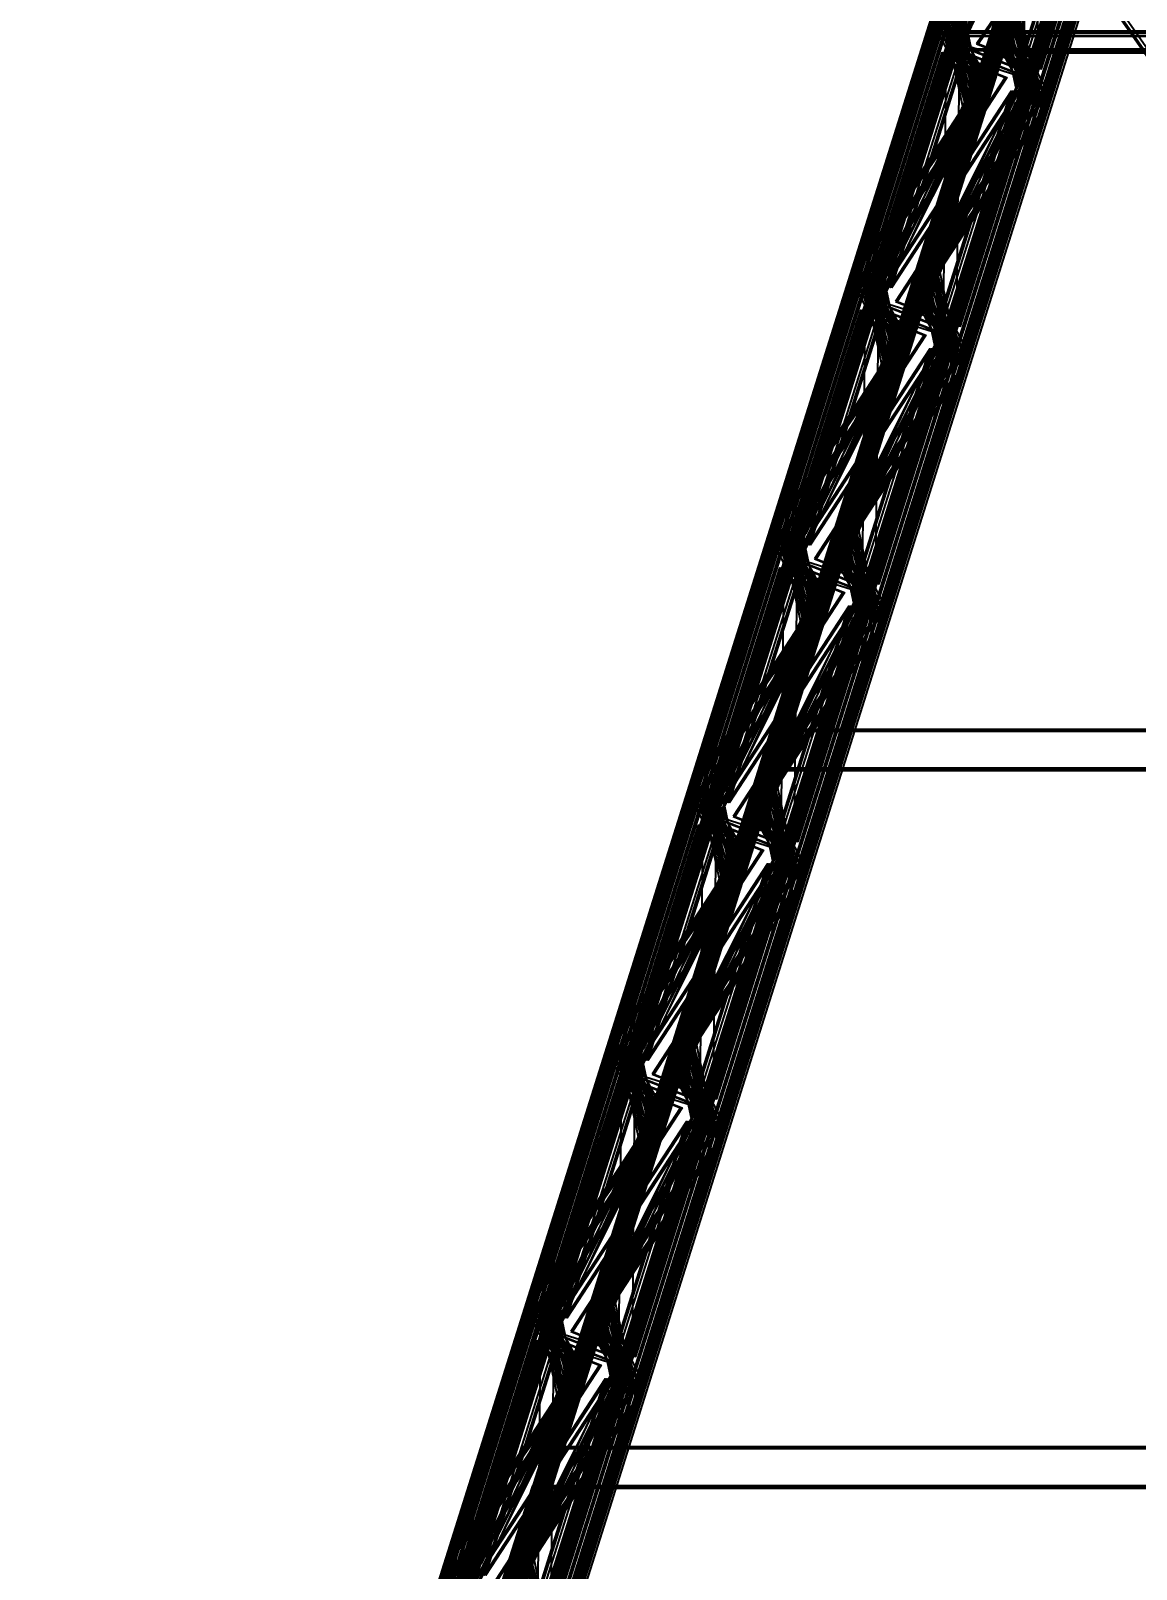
# Model space of a CAD drawing. Header units: millimetres. Extents: x -84906 to 117550, y -3000 to 338000.
# Drawn here: x -26688 to -22036, y 45572 to 52042 of the extents above; entities that cross this region are included whole.
import ezdxf

# ---------------------------------------------------------------- set-up
doc = ezdxf.new("R2010")
doc.units = ezdxf.units.MM
doc.layers.add('D-STR-DIM', color=7, linetype='Continuous', lineweight=13)
doc.layers.add('D-STR-STRC', color=7, linetype='Continuous', lineweight=25)
doc.styles.add('OpenSansCondensed-Light', font='OpenSansCondensed-Light.ttf')
doc.styles.add('TOWER_UNICODE', font='Arial Unicode.ttf')
doc.dimstyles.new('EZDXF', dxfattribs={"dimtxt": 0.25, "dimasz": 0.175, "dimexe": 0.375, "dimexo": 0.125, "dimgap": 0.1, "dimtad": 1, "dimlfac": 100, "dimzin": 12, "dimdsep": 46, "dimtxsty": 'OpenSansCondensed-Light', "dimblk": 'ARCHTICK', "dimcen": 2.5, "dimazin": 3, "dimtfac": 0.5, "dimtmove": 2, "dimatfit": 3})

# ---------------------------------------------------------------- blocks, each defined once
blk = doc.blocks.new('_ARCHTICK')
at = {"color": 0, "linetype": 'BYBLOCK', "const_width": 0.15}
blk.add_lwpolyline([(-0.5, -0.5), (0.5, 0.5)], dxfattribs=at)

msp = doc.modelspace()

# ---------------------------------------------------------------- linework, layer by layer
at = {"layer": 'D-STR-STRC'}
for points in [[(-22809, 51965.6), (-19745.7, 51965.6), (-16792.8, 65041.5), (-19596.1, 65041.5)], [(-22809, 51962.1), (-19745.7, 51962.1), (-16792.8, 65037.9), (-19596.1, 65037.9)], [(-19745.7, 51958.2), (-22809, 51958.2), (-19596.1, 65034.1), (-16792.8, 65034.1)], [(-22793.4, 51958.2), (-22793.4, 51958.2), (-19580.6, 65034.1), (-19580.6, 65034.1)], [(-26650.1, 40194.9), (-26441.7, 39805.1), (-22344.3, 52805.1), (-22552.6, 53194.9)], [(-26635.5, 40194.9), (-26427.1, 39805.1), (-22329.7, 52805.1), (-22538.1, 53194.9)], [(-26631.7, 40215.9), (-26468.7, 39784.1), (-22371.3, 52784.1), (-22534.2, 53215.9)], [(-26617.8, 40233.1), (-26487.8, 39766.9), (-22390.4, 52766.9), (-22520.4, 53233.1)], [(-26616.6, 40215.9), (-26453.7, 39784.1), (-22356.3, 52784.1), (-22519.2, 53215.9)], [(-26607.3, 40247), (-26501.7, 39753), (-22404.3, 52753), (-22509.9, 53247)], [(-26602.5, 40233.1), (-26472.5, 39766.9), (-22375.1, 52766.9), (-22505.1, 53233.1)], [(-26591.8, 40247), (-26486.3, 39753), (-22388.8, 52753), (-22494.4, 53247)], [(-26372.9, 40194.9), (-26164.5, 39805.1), (-22067.1, 52805.1), (-22275.4, 53194.9)], [(-26358.3, 40194.9), (-26149.9, 39805.1), (-22052.5, 52805.1), (-22260.8, 53194.9)], [(-26346.3, 40215.9), (-26183.4, 39784.1), (-22085.9, 52784.1), (-22248.9, 53215.9)], [(-26331.3, 40215.9), (-26168.3, 39784.1), (-22070.9, 52784.1), (-22233.8, 53215.9)], [(-26327.5, 40233.1), (-26197.5, 39766.9), (-22100, 52766.9), (-22230, 53233.1)], [(-26313.7, 40247), (-26208.2, 39753), (-22110.7, 52753), (-22216.3, 53247)], [(-26312.2, 40233.1), (-26182.2, 39766.9), (-22084.8, 52766.9), (-22214.7, 53233.1)], [(-26298.3, 40247), (-26192.7, 39753), (-22095.3, 52753), (-22200.8, 53247)], [(-13034.2, 40194.9), (-13497.1, 39805.1), (-22599.7, 52805.1), (-22136.8, 53194.9)], [(-13027.7, 40194.9), (-13490.5, 39805.1), (-22593.1, 52805.1), (-22130.2, 53194.9)], [(-26564.1, 40127.9), (-26427.4, 39872.1), (-22329.9, 52872.1), (-22466.7, 53127.9)], [(-26552, 40141.7), (-26445.1, 39858.3), (-22347.7, 52858.3), (-22454.6, 53141.7)], [(-26549.5, 40127.9), (-26412.8, 39872.1), (-22315.3, 52872.1), (-22452.1, 53127.9)], [(-26542.9, 40153), (-26457.6, 39847), (-22360.2, 52847), (-22445.5, 53153)], [(-26537, 40141.7), (-26430.1, 39858.3), (-22332.6, 52858.3), (-22439.6, 53141.7)], [(-26536, 40162.1), (-26466.8, 39837.9), (-22369.3, 52837.9), (-22438.6, 53162.1)], [(-26527.7, 40153), (-26442.3, 39847), (-22344.9, 52847), (-22430.2, 53153)], [(-26520.6, 40162.1), (-26451.3, 39837.9), (-22353.9, 52837.9), (-22423.1, 53162.1)], [(-26387.2, 40127.9), (-26250.5, 39872.1), (-22153, 52872.1), (-22289.8, 53127.9)], [(-26372.6, 40127.9), (-26235.9, 39872.1), (-22138.4, 52872.1), (-22275.2, 53127.9)], [(-26369.9, 40141.7), (-26263, 39858.3), (-22165.6, 52858.3), (-22272.5, 53141.7)], [(-26357.7, 40153), (-26272.3, 39847), (-22174.9, 52847), (-22260.2, 53153)], [(-26354.9, 40141.7), (-26248, 39858.3), (-22150.5, 52858.3), (-22257.5, 53141.7)], [(-26348.7, 40162.1), (-26279.4, 39837.9), (-22182, 52837.9), (-22251.2, 53162.1)], [(-26342.4, 40153), (-26257.1, 39847), (-22159.6, 52847), (-22244.9, 53153)], [(-26333.2, 40162.1), (-26264, 39837.9), (-22166.5, 52837.9), (-22235.8, 53162.1)], [(-26634.8, 40073.1), (-26263.6, 39926.9), (-22166.2, 52926.9), (-22537.3, 53073.1)], [(-26634.8, 40073.1), (-26263.6, 39926.9), (-22166.2, 52926.9), (-22537.3, 53073.1)], [(-26627.6, 40073.1), (-26256.5, 39926.9), (-22159, 52926.9), (-22530.2, 53073.1)], [(-26627.6, 40073.1), (-26256.5, 39926.9), (-22159, 52926.9), (-22530.2, 53073.1)], [(-26190.2, 39933.9), (-26609.8, 40066.1), (-22512.4, 53066.1), (-22092.7, 52933.9)], [(-26543.5, 40073.1), (-26172.4, 39926.9), (-22074.9, 52926.9), (-22446.1, 53073.1)], [(-26543.5, 40073.1), (-26172.4, 39926.9), (-22074.9, 52926.9), (-22446.1, 53073.1)], [(-26536.4, 40073.1), (-26165.2, 39926.9), (-22067.8, 52926.9), (-22439, 53073.1)], [(-26536.4, 40073.1), (-26165.2, 39926.9), (-22067.8, 52926.9), (-22439, 53073.1)], [(-22450.5, 51931.7), (-22160.9, 52850.5), (-22461.4, 52945.2)], [(-22507, 51902.3), (-22807.4, 51997), (-22517.8, 52915.8)], [(-22798.9, 51987.5), (-22533.2, 51882.8), (-22243, 52803.4)], [(-22798.9, 51987.5), (-22533.2, 51882.8), (-22243, 52803.4)], [(-22791.8, 51987.5), (-22526, 51882.8), (-22235.9, 52803.4)], [(-22791.8, 51987.5), (-22526, 51882.8), (-22235.9, 52803.4)], [(-22707.7, 51987.5), (-22442, 51882.8), (-22151.8, 52803.4)], [(-22707.7, 51987.5), (-22442, 51882.8), (-22151.8, 52803.4)], [(-22700.5, 51987.5), (-22434.8, 51882.8), (-22144.6, 52803.4)], [(-22700.5, 51987.5), (-22434.8, 51882.8), (-22144.6, 52803.4)], [(-22773.6, 52014.6), (-22677.5, 51834.9), (-22379.2, 52781.5)], [(-22768, 52021.3), (-22692.9, 51822.3), (-22391.6, 52778.3)], [(-22763.7, 52026.6), (-22703.8, 51811.7), (-22399.6, 52776.8)], [(-22760.5, 52030.6), (-22711.9, 51802.9), (-22405, 52776.6)], [(-22759, 52014.6), (-22663, 51834.9), (-22364.6, 52781.5)], [(-22753, 52021.3), (-22677.9, 51822.3), (-22376.6, 52778.3)], [(-22748.5, 52026.6), (-22688.5, 51811.7), (-22384.3, 52776.8)], [(-22745.1, 52030.6), (-22696.4, 51802.9), (-22389.5, 52776.6)], [(-22596.7, 52014.6), (-22500.6, 51834.9), (-22202.3, 52781.5)], [(-22585.9, 52021.3), (-22510.8, 51822.3), (-22209.5, 52778.3)], [(-22582.1, 52014.6), (-22486, 51834.9), (-22187.7, 52781.5)], [(-22578.5, 52026.6), (-22518.5, 51811.7), (-22214.3, 52776.8)], [(-22573.2, 52030.6), (-22524.5, 51802.9), (-22217.6, 52776.6)], [(-22570.9, 52021.3), (-22495.8, 51822.3), (-22194.5, 52778.3)], [(-22563.2, 52026.6), (-22503.3, 51811.7), (-22199.1, 52776.8)], [(-22557.7, 52030.6), (-22509.1, 51802.9), (-22202.2, 52776.6)], [(-22859.5, 52081.6), (-22691.9, 51767.9), (-22393.6, 52714.5)], [(-22847.6, 52095.5), (-22716.5, 51748.1), (-22415.2, 52704.1)], [(-22845, 52081.6), (-22677.3, 51767.9), (-22379, 52714.5)], [(-22838.6, 52106.7), (-22734, 51731.6), (-22429.8, 52696.7)], [(-22832.6, 52095.5), (-22701.5, 51748.1), (-22400.2, 52704.1)], [(-22831.8, 52115.6), (-22746.8, 51718), (-22439.9, 52691.7)], [(-22823.3, 52106.7), (-22718.7, 51731.6), (-22414.5, 52696.7)], [(-22816.3, 52115.6), (-22731.4, 51718), (-22424.5, 52691.7)], [(-22582.3, 52081.6), (-22414.7, 51767.9), (-22116.3, 52714.5)], [(-22567.7, 52081.6), (-22400.1, 51767.9), (-22101.8, 52714.5)], [(-22562.3, 52095.5), (-22431.2, 51748.1), (-22129.8, 52704.1)], [(-22548.3, 52106.7), (-22443.7, 51731.6), (-22139.5, 52696.7)], [(-22547.3, 52095.5), (-22416.1, 51748.1), (-22114.8, 52704.1)], [(-22538.2, 52115.6), (-22453.3, 51718), (-22146.4, 52691.7)], [(-22533, 52106.7), (-22428.4, 51731.6), (-22124.2, 52696.7)], [(-22522.7, 52115.6), (-22437.8, 51718), (-22130.9, 52691.7)], [(-23179.5, 51087), (-22859.6, 52101.8), (-22755, 51726.6)], [(-23171.6, 51095.6), (-22850.2, 52115.3), (-22765.3, 51717.8)], [(-23164.2, 51087), (-22844.4, 52101.8), (-22739.7, 51726.6)], [(-23156.2, 51095.6), (-22834.8, 52115.3), (-22749.8, 51717.8)], [(-22889.2, 51087), (-22569.3, 52101.8), (-22464.7, 51726.6)], [(-22878.1, 51095.6), (-22556.6, 52115.3), (-22471.7, 51717.8)], [(-22873.9, 51087), (-22554, 52101.8), (-22449.4, 51726.6)], [(-22862.6, 51095.6), (-22541.2, 52115.3), (-22456.2, 51717.8)], [(-26674.3, 39968), (-23348.5, 39968), (-19714.1, 52041.2), (-22799.8, 52041.2)], [(-26674.3, 39963.4), (-23348.5, 39963.4), (-19714.1, 52036.6), (-22799.8, 52036.6)], [(-23348.5, 39958.5), (-26674.3, 39958.5), (-22799.8, 52031.7), (-19714.1, 52031.7)], [(-26659, 39958.5), (-26659, 39958.5), (-22784.6, 52031.7), (-22784.6, 52031.7)], [(-23204.4, 51061.4), (-22887.9, 52065.4), (-22720.3, 51751.7)], [(-23190.1, 51075.7), (-22871.9, 52085.3), (-22740.8, 51737.8)], [(-23189.8, 51061.4), (-22873.4, 52065.4), (-22705.7, 51751.7)], [(-23175.1, 51075.7), (-22856.9, 52085.3), (-22725.7, 51737.8)], [(-23100.4, 51010.7), (-22779, 52030.4), (-22730.3, 51802.7)], [(-23084.9, 51010.7), (-22763.5, 52030.4), (-22714.9, 51802.7)], [(-22927.2, 51061.4), (-22610.7, 52065.4), (-22443.1, 51751.7)], [(-22913, 51010.7), (-22591.6, 52030.4), (-22543, 51802.7)], [(-22912.6, 51061.4), (-22596.1, 52065.4), (-22428.5, 51751.7)], [(-22904.7, 51075.7), (-22586.5, 52085.3), (-22455.4, 51737.8)], [(-22897.6, 51010.7), (-22576.2, 52030.4), (-22527.5, 51802.7)], [(-22889.7, 51075.7), (-22571.5, 52085.3), (-22440.4, 51737.8)], [(-22799.8, 52036.6), (-19714.1, 52036.6), (-19714.1, 52036.6), (-22799.8, 52036.6)], [(-22799.8, 52036.6), (-22799.8, 52036.6), (-22779.8, 52036.6), (-22779.8, 52036.6)], [(-22799.1, 52036.6), (-19714.8, 52036.6), (-19714.8, 52036.6), (-22799.1, 52036.6)], [(-22799.1, 52036.6), (-22799.1, 52036.6), (-19714.8, 52036.6), (-19714.8, 52036.6)], [(-23118.4, 50994.4), (-22802, 51998.4), (-22705.9, 51818.7)], [(-23110.4, 51001.5), (-22792.3, 52011), (-22717.1, 51812)], [(-23104.6, 51006.8), (-22784.8, 52021.7), (-22724.8, 51806.8)], [(-23103.8, 50994.4), (-22787.4, 51998.4), (-22691.3, 51818.7)], [(-23095.4, 51001.5), (-22777.2, 52011), (-22702.1, 51812)], [(-23089.3, 51006.8), (-22769.5, 52021.7), (-22709.6, 51806.8)], [(-22941.5, 50994.4), (-22625.1, 51998.4), (-22529, 51818.7)], [(-22928.3, 51001.5), (-22610.2, 52011), (-22535, 51812)], [(-22926.9, 50994.4), (-22610.5, 51998.4), (-22514.4, 51818.7)], [(-22919.3, 51006.8), (-22599.5, 52021.7), (-22539.6, 51806.8)], [(-22913.3, 51001.5), (-22595.1, 52011), (-22520, 51812)], [(-22904.1, 51006.8), (-22584.2, 52021.7), (-22524.3, 51806.8)], [(-22822.4, 51964.3), (-22822.4, 51964.3), (-19736.6, 51964.3), (-19736.6, 51964.3)], [(-22822.3, 51964.3), (-19736.6, 51964.3), (-19736.6, 51964.3), (-22822.3, 51964.3)], [(-22809, 51962.1), (-19745.7, 51962.1), (-19745.7, 51962.1), (-22809, 51962.1)], [(-22809, 51962.1), (-22809, 51962.1), (-22789, 51962.1), (-22789, 51962.1)], [(-22808.3, 51962.1), (-19746.4, 51962.1), (-19746.4, 51962.1), (-22808.3, 51962.1)], [(-22808.3, 51962.1), (-22808.3, 51962.1), (-19746.4, 51962.1), (-19746.4, 51962.1)], [(-22794.3, 52019), (-19733.5, 52019), (-19733.5, 52019), (-22794.3, 52019)], [(-22794.3, 52019), (-22794.3, 52019), (-19733.5, 52019), (-19733.5, 52019)], [(-23742.1, 49100.5), (-23742.1, 49100.5), (-22826.2, 51954.4), (-22826.2, 51954.4)], [(-23726.8, 49095.6), (-23726.8, 49095.6), (-22811, 51949.6), (-22811, 51949.6)], [(-20781.4, 49100.5), (-23558.7, 49100.5), (-22646.1, 51954.4), (-19918.9, 51954.4)], [(-20781.4, 49095.6), (-23558.7, 49095.6), (-22646.1, 51949.6), (-19918.9, 51949.6)], [(-23558.5, 49105.5), (-20781.2, 49105.5), (-19919.1, 51958.6), (-22646.2, 51958.6)], [(-23558.5, 49100.9), (-20781.2, 49100.9), (-19919.1, 51954), (-22646.2, 51954)], [(-23165, 50961.5), (-22853.2, 51950.6), (-22587.5, 51845.9)], [(-23165, 50961.5), (-22853.2, 51950.6), (-22587.5, 51845.9)], [(-23157.8, 50961.5), (-22846.1, 51950.6), (-22580.3, 51845.9)], [(-23157.8, 50961.5), (-22846.1, 51950.6), (-22580.3, 51845.9)], [(-22848.4, 50819), (-23148.9, 50913.7), (-22837.5, 51901.6)], [(-23073.7, 50961.5), (-22762, 51950.6), (-22496.3, 51845.9)], [(-23073.7, 50961.5), (-22762, 51950.6), (-22496.3, 51845.9)], [(-23066.6, 50961.5), (-22754.8, 51950.6), (-22489.1, 51845.9)], [(-23066.6, 50961.5), (-22754.8, 51950.6), (-22489.1, 51845.9)], [(-22792, 50848.4), (-22480.6, 51836.3), (-22781, 51931)], [(-23140.4, 50904.1), (-22874.6, 50799.4), (-22562.9, 51788.5)], [(-23140.4, 50904.1), (-22874.6, 50799.4), (-22562.9, 51788.5)], [(-23133.2, 50904.1), (-22867.5, 50799.4), (-22555.8, 51788.5)], [(-23133.2, 50904.1), (-22867.5, 50799.4), (-22555.8, 51788.5)], [(-23049.1, 50904.1), (-22783.4, 50799.4), (-22471.7, 51788.5)], [(-23049.1, 50904.1), (-22783.4, 50799.4), (-22471.7, 51788.5)], [(-23042, 50904.1), (-22776.3, 50799.4), (-22464.5, 51788.5)], [(-23042, 50904.1), (-22776.3, 50799.4), (-22464.5, 51788.5)], [(-23115, 50931.3), (-23019, 50751.6), (-22702.5, 51755.6)], [(-23109.5, 50938), (-23034.3, 50739), (-22716.2, 51748.5)], [(-23105.2, 50943.2), (-23045.3, 50728.3), (-22725.4, 51743.2)], [(-23102, 50947.3), (-23053.3, 50719.6), (-22731.9, 51739.3)], [(-23100.4, 50931.3), (-23004.4, 50751.6), (-22687.9, 51755.6)], [(-23094.4, 50938), (-23019.3, 50739), (-22701.1, 51748.5)], [(-23089.9, 50943.2), (-23030, 50728.3), (-22710.1, 51743.2)], [(-23086.5, 50947.3), (-23037.9, 50719.6), (-22716.4, 51739.3)], [(-22938.1, 50931.3), (-22842.1, 50751.6), (-22525.6, 51755.6)], [(-22927.4, 50938), (-22852.2, 50739), (-22534.1, 51748.5)], [(-22923.5, 50931.3), (-22827.5, 50751.6), (-22511, 51755.6)], [(-22919.9, 50943.2), (-22860, 50728.3), (-22540.1, 51743.2)], [(-22914.6, 50947.3), (-22866, 50719.6), (-22544.5, 51739.3)], [(-22912.3, 50938), (-22837.2, 50739), (-22519, 51748.5)], [(-22904.6, 50943.2), (-22844.7, 50728.3), (-22524.9, 51743.2)], [(-22899.2, 50947.3), (-22850.5, 50719.6), (-22529.1, 51739.3)], [(-23201, 50998.3), (-23033.3, 50684.6), (-22716.9, 51688.6)], [(-23189.1, 51012.2), (-23058, 50664.7), (-22739.8, 51674.3)], [(-23186.4, 50998.3), (-23018.7, 50684.6), (-22702.3, 51688.6)], [(-23180.1, 51023.4), (-23075.5, 50648.2), (-22755.6, 51663)], [(-23174.1, 51012.2), (-23042.9, 50664.7), (-22724.8, 51674.3)], [(-23173.2, 51032.2), (-23088.3, 50634.7), (-22766.9, 51654.4)], [(-23164.8, 51023.4), (-23060.2, 50648.2), (-22740.3, 51663)], [(-23157.8, 51032.2), (-23072.8, 50634.7), (-22751.4, 51654.4)], [(-22923.8, 50998.3), (-22756.1, 50684.6), (-22439.7, 51688.6)], [(-22909.2, 50998.3), (-22741.5, 50684.6), (-22425.1, 51688.6)], [(-22903.7, 51012.2), (-22772.6, 50664.7), (-22454.4, 51674.3)], [(-22889.7, 51023.4), (-22785.1, 50648.2), (-22465.3, 51663)], [(-22888.7, 51012.2), (-22757.6, 50664.7), (-22439.4, 51674.3)], [(-22879.7, 51032.2), (-22794.7, 50634.7), (-22473.3, 51654.4)], [(-22874.5, 51023.4), (-22769.8, 50648.2), (-22450, 51663)], [(-22864.2, 51032.2), (-22779.3, 50634.7), (-22457.8, 51654.4)], [(-23531.5, 49992.4), (-23213.3, 51001.9), (-23082.2, 50654.5)], [(-23520.9, 50003.6), (-23201.1, 51018.4), (-23096.5, 50643.3)], [(-23516.5, 49992.4), (-23198.3, 51001.9), (-23067.2, 50654.5)], [(-23513.1, 50012.2), (-23191.7, 51032), (-23106.7, 50634.4)], [(-23505.7, 50003.6), (-23185.8, 51018.4), (-23081.2, 50643.3)], [(-23497.6, 50012.2), (-23176.2, 51032), (-23091.3, 50634.4)], [(-23246.2, 49992.4), (-22928, 51001.9), (-22796.9, 50654.5)], [(-23231.2, 49992.4), (-22913, 51001.9), (-22781.9, 50654.5)], [(-23230.6, 50003.6), (-22910.8, 51018.4), (-22806.1, 50643.3)], [(-23219.5, 50012.2), (-22898.1, 51032), (-22813.1, 50634.4)], [(-23215.3, 50003.6), (-22895.5, 51018.4), (-22790.9, 50643.3)], [(-23204.1, 50012.2), (-22882.6, 51032), (-22797.7, 50634.4)], [(-23545.9, 49978), (-23229.4, 50982.1), (-23061.7, 50668.4)], [(-23531.3, 49978), (-23214.8, 50982.1), (-23047.1, 50668.4)], [(-23451.9, 49918.2), (-23133.7, 50927.7), (-23058.6, 50728.7)], [(-23446.1, 49923.5), (-23126.2, 50938.3), (-23066.3, 50723.4)], [(-23441.8, 49927.3), (-23120.4, 50947.1), (-23071.8, 50719.4)], [(-23436.9, 49918.2), (-23118.7, 50927.7), (-23043.6, 50728.7)], [(-23430.8, 49923.5), (-23110.9, 50938.3), (-23051, 50723.4)], [(-23426.4, 49927.3), (-23105, 50947.1), (-23056.3, 50719.4)], [(-23269.8, 49918.2), (-22951.6, 50927.7), (-22876.5, 50728.7)], [(-23268.6, 49978), (-22952.2, 50982.1), (-22784.5, 50668.4)], [(-23260.8, 49923.5), (-22940.9, 50938.3), (-22881, 50723.4)], [(-23254.8, 49918.2), (-22936.6, 50927.7), (-22861.5, 50728.7)], [(-23254.5, 49927.3), (-22933.1, 50947.1), (-22884.4, 50719.4)], [(-23254.1, 49978), (-22937.6, 50982.1), (-22769.9, 50668.4)], [(-23245.5, 49923.5), (-22925.7, 50938.3), (-22865.7, 50723.4)], [(-23239, 49927.3), (-22917.6, 50947.1), (-22869, 50719.4)], [(-23506.4, 49878.2), (-23194.7, 50867.2), (-22929, 50762.5)], [(-23506.4, 49878.2), (-23194.7, 50867.2), (-22929, 50762.5)], [(-23499.3, 49878.2), (-23187.5, 50867.2), (-22921.8, 50762.5)], [(-23499.3, 49878.2), (-23187.5, 50867.2), (-22921.8, 50762.5)], [(-23459.9, 49911), (-23143.4, 50915.1), (-23047.4, 50735.4)], [(-23445.3, 49911), (-23128.8, 50915.1), (-23032.8, 50735.4)], [(-23415.2, 49878.2), (-23103.4, 50867.2), (-22837.7, 50762.5)], [(-23415.2, 49878.2), (-23103.4, 50867.2), (-22837.7, 50762.5)], [(-23408, 49878.2), (-23096.3, 50867.2), (-22830.6, 50762.5)], [(-23408, 49878.2), (-23096.3, 50867.2), (-22830.6, 50762.5)], [(-23283, 49911), (-22966.5, 50915.1), (-22870.5, 50735.4)], [(-23268.4, 49911), (-22951.9, 50915.1), (-22855.9, 50735.4)], [(-23189.9, 49735.6), (-23490.3, 49830.3), (-23178.9, 50818.3)], [(-23133.5, 49765), (-22822.1, 50753), (-23122.5, 50847.7)], [(-23481.8, 49820.8), (-23216.1, 49716.1), (-22904.4, 50705.1)], [(-23481.8, 49820.8), (-23216.1, 49716.1), (-22904.4, 50705.1)], [(-23474.7, 49820.8), (-23208.9, 49716.1), (-22897.2, 50705.1)], [(-23474.7, 49820.8), (-23208.9, 49716.1), (-22897.2, 50705.1)], [(-23456.5, 49847.9), (-23360.4, 49668.3), (-23044, 50672.3)], [(-23441.9, 49847.9), (-23345.9, 49668.3), (-23029.4, 50672.3)], [(-23390.6, 49820.8), (-23124.9, 49716.1), (-22813.1, 50705.1)], [(-23390.6, 49820.8), (-23124.9, 49716.1), (-22813.1, 50705.1)], [(-23383.4, 49820.8), (-23117.7, 49716.1), (-22806, 50705.1)], [(-23383.4, 49820.8), (-23117.7, 49716.1), (-22806, 50705.1)], [(-23279.6, 49847.9), (-23183.5, 49668.3), (-22867.1, 50672.3)], [(-23265, 49847.9), (-23169, 49668.3), (-22852.5, 50672.3)], [(-23542.5, 49914.9), (-23374.8, 49601.3), (-23058.3, 50605.3)], [(-23527.9, 49914.9), (-23360.2, 49601.3), (-23043.7, 50605.3)], [(-23450.9, 49854.6), (-23375.8, 49655.6), (-23057.6, 50665.1)], [(-23446.7, 49859.9), (-23386.7, 49645), (-23066.9, 50659.8)], [(-23443.4, 49864), (-23394.8, 49636.2), (-23073.4, 50656)], [(-23435.9, 49854.6), (-23360.8, 49655.6), (-23042.6, 50665.1)], [(-23431.4, 49859.9), (-23371.5, 49645), (-23051.6, 50659.8)], [(-23428, 49864), (-23379.3, 49636.2), (-23057.9, 50656)], [(-23268.8, 49854.6), (-23193.7, 49655.6), (-22875.5, 50665.1)], [(-23265.2, 49914.9), (-23097.6, 49601.3), (-22781.1, 50605.3)], [(-23261.4, 49859.9), (-23201.5, 49645), (-22881.6, 50659.8)], [(-23256.1, 49864), (-23207.4, 49636.2), (-22886, 50656)], [(-23253.8, 49854.6), (-23178.7, 49655.6), (-22860.5, 50665.1)], [(-23250.7, 49914.9), (-23083, 49601.3), (-22766.5, 50605.3)], [(-23246.1, 49859.9), (-23186.2, 49645), (-22866.3, 50659.8)], [(-23240.6, 49864), (-23192, 49636.2), (-22870.5, 50656)], [(-23530.5, 49928.8), (-23399.4, 49581.4), (-23081.2, 50590.9)], [(-23521.5, 49940), (-23416.9, 49564.9), (-23097.1, 50579.7)], [(-23515.5, 49928.8), (-23384.4, 49581.4), (-23066.2, 50590.9)], [(-23514.7, 49948.9), (-23429.7, 49551.3), (-23108.3, 50571.1)], [(-23506.2, 49940), (-23401.6, 49564.9), (-23081.8, 50579.7)], [(-23499.2, 49948.9), (-23414.3, 49551.3), (-23092.9, 50571.1)], [(-23245.2, 49928.8), (-23114.1, 49581.4), (-22795.9, 50590.9)], [(-23231.2, 49940), (-23126.6, 49564.9), (-22806.7, 50579.7)], [(-23230.2, 49928.8), (-23099.1, 49581.4), (-22780.9, 50590.9)], [(-23221.1, 49948.9), (-23136.2, 49551.3), (-22814.7, 50571.1)], [(-23215.9, 49940), (-23111.3, 49564.9), (-22791.4, 50579.7)], [(-23205.7, 49948.9), (-23120.7, 49551.3), (-22799.3, 50571.1)], [(-23887.3, 48894.7), (-23570.9, 49898.7), (-23403.2, 49585.1)], [(-23873, 48909.1), (-23554.8, 49918.6), (-23423.7, 49571.2)], [(-23872.7, 48894.7), (-23556.3, 49898.7), (-23388.6, 49585.1)], [(-23862.4, 48920.3), (-23542.5, 49935.1), (-23437.9, 49560)], [(-23858, 48909.1), (-23539.8, 49918.6), (-23408.7, 49571.2)], [(-23854.6, 48928.9), (-23533.1, 49948.7), (-23448.2, 49551.1)], [(-23847.1, 48920.3), (-23527.3, 49935.1), (-23422.7, 49560)], [(-23839.1, 48928.9), (-23517.7, 49948.7), (-23432.7, 49551.1)], [(-23610.1, 48894.7), (-23293.6, 49898.7), (-23126, 49585.1)], [(-23595.5, 48894.7), (-23279.1, 49898.7), (-23111.4, 49585.1)], [(-23587.6, 48909.1), (-23269.4, 49918.6), (-23138.3, 49571.2)], [(-23572.6, 48909.1), (-23254.4, 49918.6), (-23123.3, 49571.2)], [(-23572.1, 48920.3), (-23252.2, 49935.1), (-23147.6, 49560)], [(-23561, 48928.9), (-23239.5, 49948.7), (-23154.6, 49551.1)], [(-23556.8, 48920.3), (-23236.9, 49935.1), (-23132.3, 49560)], [(-23545.5, 48928.9), (-23224.1, 49948.7), (-23139.1, 49551.1)], [(-23801.3, 48827.7), (-23484.9, 49831.7), (-23388.8, 49652.1)], [(-23793.3, 48834.9), (-23475.2, 49844.4), (-23400.1, 49645.4)], [(-23787.5, 48840.2), (-23467.7, 49855), (-23407.7, 49640.1)], [(-23786.8, 48827.7), (-23470.3, 49831.7), (-23374.3, 49652.1)], [(-23783.3, 48844), (-23461.9, 49863.8), (-23413.2, 49636)], [(-23778.3, 48834.9), (-23460.1, 49844.4), (-23385, 49645.4)], [(-23772.2, 48840.2), (-23452.4, 49855), (-23392.5, 49640.1)], [(-23767.8, 48844), (-23446.4, 49863.8), (-23397.8, 49636)], [(-23624.4, 48827.7), (-23308, 49831.7), (-23211.9, 49652.1)], [(-23611.2, 48834.9), (-23293.1, 49844.4), (-23218, 49645.4)], [(-23609.8, 48827.7), (-23293.4, 49831.7), (-23197.4, 49652.1)], [(-23602.2, 48840.2), (-23282.4, 49855), (-23222.5, 49640.1)], [(-23596.2, 48834.9), (-23278, 49844.4), (-23202.9, 49645.4)], [(-23595.9, 48844), (-23274.5, 49863.8), (-23225.9, 49636)], [(-23587, 48840.2), (-23267.1, 49855), (-23207.2, 49640.1)], [(-23580.5, 48844), (-23259.1, 49863.8), (-23210.4, 49636)], [(-23847.9, 48794.9), (-23536.1, 49783.9), (-23270.4, 49679.2)], [(-23847.9, 48794.9), (-23536.1, 49783.9), (-23270.4, 49679.2)], [(-23840.7, 48794.9), (-23529, 49783.9), (-23263.3, 49679.2)], [(-23840.7, 48794.9), (-23529, 49783.9), (-23263.3, 49679.2)], [(-23756.6, 48794.9), (-23444.9, 49783.9), (-23179.2, 49679.2)], [(-23756.6, 48794.9), (-23444.9, 49783.9), (-23179.2, 49679.2)], [(-23749.5, 48794.9), (-23437.7, 49783.9), (-23172, 49679.2)], [(-23749.5, 48794.9), (-23437.7, 49783.9), (-23172, 49679.2)], [(-23474.9, 48681.7), (-23163.5, 49669.7), (-23463.9, 49764.4)], [(-23531.4, 48652.3), (-23831.8, 48747), (-23520.4, 49735)], [(-23823.3, 48737.5), (-23557.5, 48632.8), (-23245.8, 49621.8)], [(-23823.3, 48737.5), (-23557.5, 48632.8), (-23245.8, 49621.8)], [(-23816.1, 48737.5), (-23550.4, 48632.8), (-23238.7, 49621.8)], [(-23816.1, 48737.5), (-23550.4, 48632.8), (-23238.7, 49621.8)], [(-23797.9, 48764.6), (-23701.9, 48584.9), (-23385.4, 49589)], [(-23792.4, 48771.3), (-23717.3, 48572.3), (-23399.1, 49581.8)], [(-23788.1, 48776.6), (-23728.2, 48561.7), (-23408.3, 49576.5)], [(-23784.9, 48780.6), (-23736.2, 48552.9), (-23414.8, 49572.7)], [(-23783.4, 48764.6), (-23687.3, 48584.9), (-23370.9, 49589)], [(-23777.3, 48771.3), (-23702.2, 48572.3), (-23384, 49581.8)], [(-23772.8, 48776.6), (-23712.9, 48561.7), (-23393, 49576.5)], [(-23769.4, 48780.6), (-23720.8, 48552.9), (-23399.4, 49572.7)], [(-23732, 48737.5), (-23466.3, 48632.8), (-23154.6, 49621.8)], [(-23732, 48737.5), (-23466.3, 48632.8), (-23154.6, 49621.8)], [(-23724.9, 48737.5), (-23459.2, 48632.8), (-23147.4, 49621.8)], [(-23724.9, 48737.5), (-23459.2, 48632.8), (-23147.4, 49621.8)], [(-23621, 48764.6), (-23525, 48584.9), (-23208.5, 49589)], [(-23610.3, 48771.3), (-23535.2, 48572.3), (-23217, 49581.8)], [(-23606.4, 48764.6), (-23510.4, 48584.9), (-23194, 49589)], [(-23602.8, 48776.6), (-23542.9, 48561.7), (-23223, 49576.5)], [(-23597.5, 48780.6), (-23548.9, 48552.9), (-23227.5, 49572.7)], [(-23595.2, 48771.3), (-23520.1, 48572.3), (-23202, 49581.8)], [(-23587.5, 48776.6), (-23527.6, 48561.7), (-23207.8, 49576.5)], [(-23582.1, 48780.6), (-23533.4, 48552.9), (-23212, 49572.7)], [(-23883.9, 48831.6), (-23716.2, 48517.9), (-23399.8, 49522)], [(-23872, 48845.5), (-23740.9, 48498.1), (-23422.7, 49507.6)], [(-23869.3, 48831.6), (-23701.7, 48517.9), (-23385.2, 49522)], [(-23857, 48845.5), (-23725.9, 48498.1), (-23407.7, 49507.6)], [(-23606.7, 48831.6), (-23439, 48517.9), (-23122.6, 49522)], [(-23592.1, 48831.6), (-23424.4, 48517.9), (-23108, 49522)], [(-23586.6, 48845.5), (-23455.5, 48498.1), (-23137.3, 49507.6)], [(-23571.6, 48845.5), (-23440.5, 48498.1), (-23122.3, 49507.6)], [(-23863, 48856.7), (-23758.4, 48481.6), (-23438.5, 49496.4)], [(-23856.1, 48865.6), (-23771.2, 48468), (-23449.8, 49487.8)], [(-23847.7, 48856.7), (-23743.1, 48481.6), (-23423.2, 49496.4)], [(-23840.7, 48865.6), (-23755.7, 48468), (-23434.3, 49487.8)], [(-23572.6, 48856.7), (-23468, 48481.6), (-23148.2, 49496.4)], [(-23562.6, 48865.6), (-23477.6, 48468), (-23156.2, 49487.8)], [(-23557.4, 48856.7), (-23452.8, 48481.6), (-23132.9, 49496.4)], [(-23547.1, 48865.6), (-23462.2, 48468), (-23140.7, 49487.8)], [(-24710.7, 46082.2), (-24710.7, 46082.2), (-23794.8, 48936.1), (-23794.8, 48936.1)], [(-24695.5, 46077.3), (-24695.5, 46077.3), (-23779.6, 48931.3), (-23779.6, 48931.3)], [(-21693.5, 46082.2), (-24523.8, 46082.2), (-23611.2, 48936.1), (-20831, 48936.1)], [(-21693.5, 46077.3), (-24523.8, 46077.3), (-23611.2, 48931.3), (-20831, 48931.3)], [(-24523.7, 46087.2), (-21693.4, 46087.2), (-20831.2, 48940.3), (-23611.4, 48940.3)], [(-24523.7, 46082.6), (-21693.4, 46082.6), (-20831.2, 48935.7), (-23611.4, 48935.7)], [(-24196, 47845.6), (-23874.6, 48865.3), (-23789.6, 48467.8)], [(-24180.6, 47845.6), (-23859.1, 48865.3), (-23774.2, 48467.8)], [(-23902.4, 47845.6), (-23581, 48865.3), (-23496.1, 48467.8)], [(-23887, 47845.6), (-23565.5, 48865.3), (-23480.6, 48467.8)], [(-24228.8, 47811.4), (-23912.3, 48815.4), (-23744.6, 48501.7)], [(-24214.4, 47825.7), (-23896.2, 48835.3), (-23765.1, 48487.8)], [(-24214.2, 47811.4), (-23897.7, 48815.4), (-23730.1, 48501.7)], [(-24203.9, 47837), (-23884, 48851.8), (-23779.4, 48476.6)], [(-24199.4, 47825.7), (-23881.2, 48835.3), (-23750.1, 48487.8)], [(-24188.6, 47837), (-23868.7, 48851.8), (-23764.1, 48476.6)], [(-23951.6, 47811.4), (-23635.1, 48815.4), (-23467.4, 48501.7)], [(-23937, 47811.4), (-23620.5, 48815.4), (-23452.8, 48501.7)], [(-23929.1, 47825.7), (-23610.9, 48835.3), (-23479.8, 48487.8)], [(-23914.1, 47825.7), (-23595.9, 48835.3), (-23464.8, 48487.8)], [(-23913.5, 47837), (-23593.7, 48851.8), (-23489.1, 48476.6)], [(-23898.2, 47837), (-23578.4, 48851.8), (-23473.8, 48476.6)], [(-24142.8, 47744.4), (-23826.3, 48748.4), (-23730.3, 48568.7)], [(-24134.8, 47751.5), (-23816.6, 48761), (-23741.5, 48562)], [(-24129, 47756.8), (-23809.1, 48771.7), (-23749.2, 48556.8)], [(-24128.2, 47744.4), (-23811.8, 48748.4), (-23715.7, 48568.7)], [(-24124.7, 47760.7), (-23803.3, 48780.4), (-23754.7, 48552.7)], [(-24119.8, 47751.5), (-23801.6, 48761), (-23726.5, 48562)], [(-24113.7, 47756.8), (-23793.8, 48771.7), (-23733.9, 48556.8)], [(-24109.3, 47760.7), (-23787.9, 48780.4), (-23739.2, 48552.7)], [(-23965.9, 47744.4), (-23649.4, 48748.4), (-23553.4, 48568.7)], [(-23952.7, 47751.5), (-23634.5, 48761), (-23559.4, 48562)], [(-23951.3, 47744.4), (-23634.8, 48748.4), (-23538.8, 48568.7)], [(-23943.7, 47756.8), (-23623.8, 48771.7), (-23563.9, 48556.8)], [(-23937.7, 47751.5), (-23619.5, 48761), (-23544.4, 48562)], [(-23937.4, 47760.7), (-23616, 48780.4), (-23567.3, 48552.7)], [(-23928.4, 47756.8), (-23608.6, 48771.7), (-23548.6, 48556.8)], [(-23921.9, 47760.7), (-23600.5, 48780.4), (-23551.9, 48552.7)], [(-24189.3, 47711.5), (-23877.6, 48700.6), (-23611.9, 48595.9)], [(-24189.3, 47711.5), (-23877.6, 48700.6), (-23611.9, 48595.9)], [(-24182.2, 47711.5), (-23870.4, 48700.6), (-23604.7, 48595.9)], [(-24182.2, 47711.5), (-23870.4, 48700.6), (-23604.7, 48595.9)], [(-24098.1, 47711.5), (-23786.4, 48700.6), (-23520.6, 48595.9)], [(-24098.1, 47711.5), (-23786.4, 48700.6), (-23520.6, 48595.9)], [(-24090.9, 47711.5), (-23779.2, 48700.6), (-23513.5, 48595.9)], [(-24090.9, 47711.5), (-23779.2, 48700.6), (-23513.5, 48595.9)], [(-23816.4, 47598.4), (-23505, 48586.3), (-23805.4, 48681)], [(-23872.8, 47569), (-24173.2, 47663.7), (-23861.8, 48651.6)], [(-24164.7, 47654.1), (-23899, 47549.4), (-23587.3, 48538.5)], [(-24164.7, 47654.1), (-23899, 47549.4), (-23587.3, 48538.5)], [(-24157.6, 47654.1), (-23891.8, 47549.4), (-23580.1, 48538.5)], [(-24157.6, 47654.1), (-23891.8, 47549.4), (-23580.1, 48538.5)], [(-24073.5, 47654.1), (-23807.8, 47549.4), (-23496, 48538.5)], [(-24073.5, 47654.1), (-23807.8, 47549.4), (-23496, 48538.5)], [(-24066.3, 47654.1), (-23800.6, 47549.4), (-23488.9, 48538.5)], [(-24066.3, 47654.1), (-23800.6, 47549.4), (-23488.9, 48538.5)], [(-24139.4, 47681.3), (-24043.4, 47501.6), (-23726.9, 48505.6)], [(-24133.8, 47688), (-24058.7, 47489), (-23740.5, 48498.5)], [(-24129.6, 47693.2), (-24069.6, 47478.3), (-23749.8, 48493.2)], [(-24126.3, 47697.3), (-24077.7, 47469.6), (-23756.3, 48489.3)], [(-24124.8, 47681.3), (-24028.8, 47501.6), (-23712.3, 48505.6)], [(-24118.8, 47688), (-24043.7, 47489), (-23725.5, 48498.5)], [(-24114.3, 47693.2), (-24054.4, 47478.3), (-23734.5, 48493.2)], [(-24110.9, 47697.3), (-24062.2, 47469.6), (-23740.8, 48489.3)], [(-23962.5, 47681.3), (-23866.4, 47501.6), (-23550, 48505.6)], [(-23951.7, 47688), (-23876.6, 47489), (-23558.4, 48498.5)], [(-23947.9, 47681.3), (-23851.9, 47501.6), (-23535.4, 48505.6)], [(-23944.3, 47693.2), (-23884.4, 47478.3), (-23564.5, 48493.2)], [(-23939, 47697.3), (-23890.3, 47469.6), (-23568.9, 48489.3)], [(-23936.7, 47688), (-23861.6, 47489), (-23543.4, 48498.5)], [(-23929, 47693.2), (-23869.1, 47478.3), (-23549.2, 48493.2)], [(-23923.5, 47697.3), (-23874.9, 47469.6), (-23553.5, 48489.3)], [(-24225.4, 47748.3), (-24057.7, 47434.6), (-23741.2, 48438.6)], [(-24213.4, 47762.2), (-24082.3, 47414.7), (-23764.1, 48424.3)], [(-24210.8, 47748.3), (-24043.1, 47434.6), (-23726.6, 48438.6)], [(-24204.4, 47773.4), (-24099.8, 47398.2), (-23780, 48413)], [(-24198.4, 47762.2), (-24067.3, 47414.7), (-23749.1, 48424.3)], [(-24197.6, 47782.2), (-24112.7, 47384.7), (-23791.2, 48404.4)], [(-24189.1, 47773.4), (-24084.5, 47398.2), (-23764.7, 48413)], [(-24182.1, 47782.2), (-24097.2, 47384.7), (-23775.8, 48404.4)], [(-23948.2, 47748.3), (-23780.5, 47434.6), (-23464, 48438.6)], [(-23933.6, 47748.3), (-23765.9, 47434.6), (-23449.4, 48438.6)], [(-23928.1, 47762.2), (-23797, 47414.7), (-23478.8, 48424.3)], [(-23914.1, 47773.4), (-23809.5, 47398.2), (-23489.6, 48413)], [(-23913.1, 47762.2), (-23782, 47414.7), (-23463.8, 48424.3)], [(-23904, 47782.2), (-23819.1, 47384.7), (-23497.6, 48404.4)], [(-23898.8, 47773.4), (-23794.2, 47398.2), (-23474.4, 48413)], [(-23888.6, 47782.2), (-23803.6, 47384.7), (-23482.2, 48404.4)], [(-24545.3, 46753.6), (-24225.4, 47768.4), (-24120.8, 47393.3)], [(-24537.5, 46762.2), (-24216, 47782), (-24131.1, 47384.4)], [(-24530, 46753.6), (-24210.2, 47768.4), (-24105.6, 47393.3)], [(-24522, 46762.2), (-24200.6, 47782), (-24115.6, 47384.4)], [(-24255, 46753.6), (-23935.1, 47768.4), (-23830.5, 47393.3)], [(-24243.9, 46762.2), (-23922.5, 47782), (-23837.5, 47384.4)], [(-24239.7, 46753.6), (-23919.8, 47768.4), (-23815.2, 47393.3)], [(-24228.4, 46762.2), (-23907, 47782), (-23822.1, 47384.4)], [(-24570.2, 46728), (-24253.8, 47732.1), (-24086.1, 47418.4)], [(-24555.9, 46742.4), (-24237.7, 47751.9), (-24106.6, 47404.5)], [(-24555.6, 46728), (-24239.2, 47732.1), (-24071.5, 47418.4)], [(-24540.9, 46742.4), (-24222.7, 47751.9), (-24091.6, 47404.5)], [(-24466.2, 46677.3), (-24144.8, 47697.1), (-24096.1, 47469.4)], [(-24450.7, 46677.3), (-24129.3, 47697.1), (-24080.7, 47469.4)], [(-24293, 46728), (-23976.6, 47732.1), (-23808.9, 47418.4)], [(-24278.8, 46677.3), (-23957.4, 47697.1), (-23908.8, 47469.4)], [(-24278.4, 46728), (-23962, 47732.1), (-23794.3, 47418.4)], [(-24270.5, 46742.4), (-23952.3, 47751.9), (-23821.2, 47404.5)], [(-24263.4, 46677.3), (-23942, 47697.1), (-23893.3, 47469.4)], [(-24255.5, 46742.4), (-23937.3, 47751.9), (-23806.2, 47404.5)], [(-24484.2, 46661), (-24167.8, 47665.1), (-24071.8, 47485.4)], [(-24476.3, 46668.2), (-24158.1, 47677.7), (-24083, 47478.7)], [(-24470.4, 46673.5), (-24150.6, 47688.3), (-24090.7, 47473.4)], [(-24469.7, 46661), (-24153.2, 47665.1), (-24057.2, 47485.4)], [(-24461.2, 46668.2), (-24143, 47677.7), (-24067.9, 47478.7)], [(-24455.2, 46673.5), (-24135.3, 47688.3), (-24075.4, 47473.4)], [(-24307.3, 46661), (-23990.9, 47665.1), (-23894.8, 47485.4)], [(-24294.2, 46668.2), (-23976, 47677.7), (-23900.9, 47478.7)], [(-24292.8, 46661), (-23976.3, 47665.1), (-23880.3, 47485.4)], [(-24285.2, 46673.5), (-23965.3, 47688.3), (-23905.4, 47473.4)], [(-24279.1, 46668.2), (-23960.9, 47677.7), (-23885.8, 47478.7)], [(-24269.9, 46673.5), (-23950, 47688.3), (-23890.1, 47473.4)], [(-24530.8, 46628.2), (-24219, 47617.2), (-23953.3, 47512.5)], [(-24530.8, 46628.2), (-24219, 47617.2), (-23953.3, 47512.5)], [(-24523.6, 46628.2), (-24211.9, 47617.2), (-23946.2, 47512.5)], [(-24523.6, 46628.2), (-24211.9, 47617.2), (-23946.2, 47512.5)], [(-24214.3, 46485.6), (-24514.7, 46580.3), (-24203.3, 47568.3)], [(-24439.5, 46628.2), (-24127.8, 47617.2), (-23862.1, 47512.5)], [(-24439.5, 46628.2), (-24127.8, 47617.2), (-23862.1, 47512.5)], [(-24432.4, 46628.2), (-24120.7, 47617.2), (-23854.9, 47512.5)], [(-24432.4, 46628.2), (-24120.7, 47617.2), (-23854.9, 47512.5)], [(-24157.8, 46515), (-23846.4, 47503), (-24146.8, 47597.7)], [(-24506.2, 46570.8), (-24240.5, 46466.1), (-23928.7, 47455.1)], [(-24506.2, 46570.8), (-24240.5, 46466.1), (-23928.7, 47455.1)], [(-24499, 46570.8), (-24233.3, 46466.1), (-23921.6, 47455.1)], [(-24499, 46570.8), (-24233.3, 46466.1), (-23921.6, 47455.1)], [(-24415, 46570.8), (-24149.2, 46466.1), (-23837.5, 47455.1)], [(-24415, 46570.8), (-24149.2, 46466.1), (-23837.5, 47455.1)], [(-24407.8, 46570.8), (-24142.1, 46466.1), (-23830.3, 47455.1)], [(-24407.8, 46570.8), (-24142.1, 46466.1), (-23830.3, 47455.1)], [(-24480.8, 46597.9), (-24384.8, 46418.3), (-24068.4, 47422.3)], [(-24475.3, 46604.6), (-24400.2, 46405.6), (-24082, 47415.1)], [(-24471, 46609.9), (-24411.1, 46395), (-24091.2, 47409.8)], [(-24467.8, 46614), (-24419.1, 46386.2), (-24097.7, 47406)], [(-24466.3, 46597.9), (-24370.2, 46418.3), (-24053.8, 47422.3)], [(-24460.2, 46604.6), (-24385.1, 46405.6), (-24067, 47415.1)], [(-24455.7, 46609.9), (-24395.8, 46395), (-24076, 47409.8)], [(-24452.3, 46614), (-24403.7, 46386.2), (-24082.3, 47406)], [(-24303.9, 46597.9), (-24207.9, 46418.3), (-23891.4, 47422.3)], [(-24293.2, 46604.6), (-24218.1, 46405.6), (-23899.9, 47415.1)], [(-24289.4, 46597.9), (-24193.3, 46418.3), (-23876.9, 47422.3)], [(-24285.7, 46609.9), (-24225.8, 46395), (-23906, 47409.8)], [(-24280.4, 46614), (-24231.8, 46386.2), (-23910.4, 47406)], [(-24278.1, 46604.6), (-24203, 46405.6), (-23884.9, 47415.1)], [(-24270.5, 46609.9), (-24210.5, 46395), (-23890.7, 47409.8)], [(-24265, 46614), (-24216.3, 46386.2), (-23894.9, 47406)], [(-24566.8, 46664.9), (-24399.1, 46351.3), (-24082.7, 47355.3)], [(-24554.9, 46678.8), (-24423.8, 46331.4), (-24105.6, 47340.9)], [(-24552.2, 46664.9), (-24384.6, 46351.3), (-24068.1, 47355.3)], [(-24545.9, 46690), (-24441.3, 46314.9), (-24121.4, 47329.7)], [(-24539.9, 46678.8), (-24408.8, 46331.4), (-24090.6, 47340.9)], [(-24539.1, 46698.9), (-24454.1, 46301.3), (-24132.7, 47321.1)], [(-24530.6, 46690), (-24426, 46314.9), (-24106.1, 47329.7)], [(-24523.6, 46698.9), (-24438.7, 46301.3), (-24117.2, 47321.1)], [(-24289.6, 46664.9), (-24121.9, 46351.3), (-23805.5, 47355.3)], [(-24275, 46664.9), (-24107.3, 46351.3), (-23790.9, 47355.3)], [(-24269.5, 46678.8), (-24138.4, 46331.4), (-23820.2, 47340.9)], [(-24255.5, 46690), (-24150.9, 46314.9), (-23831.1, 47329.7)], [(-24254.5, 46678.8), (-24123.4, 46331.4), (-23805.2, 47340.9)], [(-24245.5, 46698.9), (-24160.5, 46301.3), (-23839.1, 47321.1)], [(-24240.3, 46690), (-24135.7, 46314.9), (-23815.8, 47329.7)], [(-24230, 46698.9), (-24145.1, 46301.3), (-23823.6, 47321.1)], [(-24897.3, 45659.1), (-24579.1, 46668.6), (-24448, 46321.2)], [(-24886.8, 45670.3), (-24566.9, 46685.1), (-24462.3, 46310)], [(-24882.3, 45659.1), (-24564.1, 46668.6), (-24433, 46321.2)], [(-24878.9, 45678.9), (-24557.5, 46698.7), (-24472.5, 46301.1)], [(-24871.5, 45670.3), (-24551.6, 46685.1), (-24447, 46310)], [(-24863.5, 45678.9), (-24542, 46698.7), (-24457.1, 46301.1)], [(-24612, 45659.1), (-24293.8, 46668.6), (-24162.7, 46321.2)], [(-24597, 45659.1), (-24278.8, 46668.6), (-24147.7, 46321.2)], [(-24596.4, 45670.3), (-24276.6, 46685.1), (-24172, 46310)], [(-24585.3, 45678.9), (-24263.9, 46698.7), (-24179, 46301.1)], [(-24581.1, 45670.3), (-24261.3, 46685.1), (-24156.7, 46310)], [(-24569.9, 45678.9), (-24248.5, 46698.7), (-24163.5, 46301.1)], [(-24911.7, 45644.7), (-24595.2, 46648.7), (-24427.5, 46335.1)], [(-24897.1, 45644.7), (-24580.6, 46648.7), (-24413, 46335.1)], [(-24817.7, 45584.9), (-24499.5, 46594.4), (-24424.4, 46395.4)], [(-24811.9, 45590.2), (-24492, 46605), (-24432.1, 46390.1)], [(-24807.7, 45594), (-24486.2, 46613.8), (-24437.6, 46386)], [(-24802.7, 45584.9), (-24484.5, 46594.4), (-24409.4, 46395.4)], [(-24796.6, 45590.2), (-24476.7, 46605), (-24416.8, 46390.1)], [(-24792.2, 45594), (-24470.8, 46613.8), (-24422.1, 46386)], [(-24635.6, 45584.9), (-24317.4, 46594.4), (-24242.3, 46395.4)], [(-24634.5, 45644.7), (-24318, 46648.7), (-24150.3, 46335.1)], [(-24626.6, 45590.2), (-24306.7, 46605), (-24246.8, 46390.1)], [(-24620.6, 45584.9), (-24302.4, 46594.4), (-24227.3, 46395.4)], [(-24620.3, 45594), (-24298.9, 46613.8), (-24250.2, 46386)], [(-24619.9, 45644.7), (-24303.4, 46648.7), (-24135.7, 46335.1)], [(-24611.3, 45590.2), (-24291.5, 46605), (-24231.5, 46390.1)], [(-24604.8, 45594), (-24283.4, 46613.8), (-24234.8, 46386)], [(-24872.2, 45544.9), (-24560.5, 46533.9), (-24294.8, 46429.2)], [(-24872.2, 45544.9), (-24560.5, 46533.9), (-24294.8, 46429.2)], [(-24865.1, 45544.9), (-24553.3, 46533.9), (-24287.6, 46429.2)], [(-24865.1, 45544.9), (-24553.3, 46533.9), (-24287.6, 46429.2)], [(-24825.7, 45577.7), (-24509.2, 46581.7), (-24413.2, 46402.1)], [(-24811.1, 45577.7), (-24494.7, 46581.7), (-24398.6, 46402.1)], [(-24781, 45544.9), (-24469.3, 46533.9), (-24203.5, 46429.2)], [(-24781, 45544.9), (-24469.3, 46533.9), (-24203.5, 46429.2)], [(-24773.8, 45544.9), (-24462.1, 46533.9), (-24196.4, 46429.2)], [(-24773.8, 45544.9), (-24462.1, 46533.9), (-24196.4, 46429.2)], [(-24648.8, 45577.7), (-24332.3, 46581.7), (-24236.3, 46402.1)], [(-24634.2, 45577.7), (-24317.8, 46581.7), (-24221.7, 46402.1)], [(-24555.7, 45402.3), (-24856.1, 45497), (-24544.7, 46485)], [(-24499.3, 45431.7), (-24187.9, 46419.7), (-24488.3, 46514.4)], [(-24847.6, 45487.5), (-24581.9, 45382.8), (-24270.2, 46371.8)], [(-24847.6, 45487.5), (-24581.9, 45382.8), (-24270.2, 46371.8)], [(-24840.5, 45487.5), (-24574.8, 45382.8), (-24263, 46371.8)], [(-24840.5, 45487.5), (-24574.8, 45382.8), (-24263, 46371.8)], [(-24822.3, 45514.6), (-24726.3, 45334.9), (-24409.8, 46339)], [(-24816.7, 45521.3), (-24741.6, 45322.3), (-24423.4, 46331.8)], [(-24807.7, 45514.6), (-24711.7, 45334.9), (-24395.2, 46339)], [(-24801.7, 45521.3), (-24726.6, 45322.3), (-24408.4, 46331.8)], [(-24756.4, 45487.5), (-24490.7, 45382.8), (-24178.9, 46371.8)], [(-24756.4, 45487.5), (-24490.7, 45382.8), (-24178.9, 46371.8)], [(-24749.2, 45487.5), (-24483.5, 45382.8), (-24171.8, 46371.8)], [(-24749.2, 45487.5), (-24483.5, 45382.8), (-24171.8, 46371.8)], [(-24645.4, 45514.6), (-24549.4, 45334.9), (-24232.9, 46339)], [(-24634.6, 45521.3), (-24559.5, 45322.3), (-24241.3, 46331.8)], [(-24630.8, 45514.6), (-24534.8, 45334.9), (-24218.3, 46339)], [(-24619.6, 45521.3), (-24544.5, 45322.3), (-24226.3, 46331.8)], [(-24908.3, 45581.6), (-24740.6, 45267.9), (-24424.1, 46272)], [(-24893.7, 45581.6), (-24726, 45267.9), (-24409.6, 46272)], [(-24812.5, 45526.6), (-24752.5, 45311.7), (-24432.7, 46326.5)], [(-24809.2, 45530.6), (-24760.6, 45302.9), (-24439.2, 46322.7)], [(-24797.2, 45526.6), (-24737.3, 45311.7), (-24417.4, 46326.5)], [(-24793.8, 45530.6), (-24745.1, 45302.9), (-24423.7, 46322.7)], [(-24631.1, 45581.6), (-24463.4, 45267.9), (-24146.9, 46272)], [(-24627.2, 45526.6), (-24567.3, 45311.7), (-24247.4, 46326.5)], [(-24621.9, 45530.6), (-24573.2, 45302.9), (-24251.8, 46322.7)], [(-24616.5, 45581.6), (-24448.8, 45267.9), (-24132.3, 46272)], [(-24611.9, 45526.6), (-24552, 45311.7), (-24232.1, 46326.5)], [(-24606.4, 45530.6), (-24557.8, 45302.9), (-24236.4, 46322.7)], [(-24896.3, 45595.5), (-24765.2, 45248.1), (-24447, 46257.6)], [(-24887.3, 45606.7), (-24782.7, 45231.6), (-24462.9, 46246.4)], [(-24881.3, 45595.5), (-24750.2, 45248.1), (-24432, 46257.6)], [(-24880.5, 45615.6), (-24795.6, 45218), (-24474.1, 46237.8)], [(-24872.1, 45606.7), (-24767.5, 45231.6), (-24447.6, 46246.4)], [(-24865.1, 45615.6), (-24780.1, 45218), (-24458.7, 46237.8)], [(-24611, 45595.5), (-24479.9, 45248.1), (-24161.7, 46257.6)], [(-24597, 45606.7), (-24492.4, 45231.6), (-24172.5, 46246.4)], [(-24596, 45595.5), (-24464.9, 45248.1), (-24146.7, 46257.6)], [(-24586.9, 45615.6), (-24502, 45218), (-24180.6, 46237.8)], [(-24581.7, 45606.7), (-24477.1, 45231.6), (-24157.3, 46246.4)], [(-24571.5, 45615.6), (-24486.5, 45218), (-24165.1, 46237.8)], [(-25679.3, 43063.9), (-25679.3, 43063.9), (-24763.4, 45917.8), (-24763.4, 45917.8)], [(-25664.1, 43059), (-25664.1, 43059), (-24748.2, 45912.9), (-24748.2, 45912.9)], [(-22605.6, 43063.9), (-25488.9, 43063.9), (-24576.3, 45917.8), (-21743.1, 45917.8)], [(-22605.6, 43059), (-25488.9, 43059), (-24576.3, 45912.9), (-21743.1, 45912.9)], [(-25488.8, 43068.9), (-22605.5, 43068.9), (-21743.3, 45922), (-24576.5, 45922)], [(-25488.8, 43064.3), (-22605.5, 43064.3), (-21743.3, 45917.4), (-24576.5, 45917.4)], [(-25238.8, 44575.7), (-24920.6, 45585.3), (-24789.5, 45237.8)], [(-25228.2, 44587), (-24908.4, 45601.8), (-24803.7, 45226.6)], [(-25223.8, 44575.7), (-24905.6, 45585.3), (-24774.5, 45237.8)], [(-25220.4, 44595.6), (-24898.9, 45615.3), (-24814, 45217.8)], [(-25212.9, 44587), (-24893.1, 45601.8), (-24788.5, 45226.6)], [(-25204.9, 44595.6), (-24883.5, 45615.3), (-24798.5, 45217.8)], [(-24953.4, 44575.7), (-24635.3, 45585.3), (-24504.1, 45237.8)], [(-24938.4, 44575.7), (-24620.2, 45585.3), (-24489.1, 45237.8)], [(-24937.9, 44587), (-24618, 45601.8), (-24513.4, 45226.6)], [(-24926.8, 44595.6), (-24605.4, 45615.3), (-24520.4, 45217.8)], [(-24922.6, 44587), (-24602.7, 45601.8), (-24498.1, 45226.6)], [(-24911.3, 44595.6), (-24589.9, 45615.3), (-24505, 45217.8)]]:
    msp.add_lwpolyline(points, close=True, dxfattribs=at)
for points in [[(-22809, 51962.1), (-19596.1, 65037.9)], [(-22809, 51962.1), (-19596.1, 65037.9)], [(-22789, 51962.1), (-19576.1, 65037.9)], [(-26650.1, 40194.9), (-22552.6, 53194.9)], [(-26631.7, 40215.9), (-22534.2, 53215.9)], [(-26626.6, 40202.4), (-22529.1, 53202.4)], [(-26617.8, 40233.1), (-22520.4, 53233.1)], [(-26613.7, 40218.5), (-22516.3, 53218.5)], [(-26607.3, 40247), (-22509.9, 53247)], [(-26604, 40231.6), (-22506.6, 53231.6)], [(-26358.3, 40194.9), (-22260.8, 53194.9)], [(-26331.3, 40215.9), (-22233.8, 53215.9)], [(-26326.2, 40202.4), (-22228.8, 53202.4)], [(-26312.2, 40233.1), (-22214.7, 53233.1)], [(-26308.1, 40218.5), (-22210.7, 53218.5)], [(-26298.3, 40247), (-22200.8, 53247)], [(-26295, 40231.6), (-22197.5, 53231.6)], [(-26643.6, 40182.7), (-22546.1, 53182.7)], [(-26564.1, 40127.9), (-22466.7, 53127.9)], [(-26552, 40141.7), (-22454.6, 53141.7)], [(-26546.9, 40128.2), (-22449.5, 53128.2)], [(-26542.9, 40153), (-22445.5, 53153)], [(-26538.9, 40138.4), (-22441.4, 53138.4)], [(-26536, 40162.1), (-22438.6, 53162.1)], [(-26532.7, 40146.7), (-22435.3, 53146.7)], [(-26372.6, 40127.9), (-22275.2, 53127.9)], [(-26354.9, 40141.7), (-22257.5, 53141.7)], [(-26351.8, 40182.7), (-22254.3, 53182.7)], [(-26349.8, 40128.2), (-22252.4, 53128.2)], [(-26342.4, 40153), (-22244.9, 53153)], [(-26338.3, 40138.4), (-22240.9, 53138.4)], [(-26333.2, 40162.1), (-22235.8, 53162.1)], [(-26329.9, 40146.7), (-22232.5, 53146.7)], [(-26634.8, 40073.1), (-22537.3, 53073.1)], [(-26634.8, 40073.1), (-22537.3, 53073.1)], [(-26617.9, 40066.5), (-22520.5, 53066.5)], [(-26617.9, 40066.5), (-22520.5, 53066.5)], [(-26609.8, 40066.1), (-22512.4, 53066.1)], [(-26557.6, 40115.7), (-22460.2, 53115.7)], [(-26536.4, 40073.1), (-22439, 53073.1)], [(-26536.4, 40073.1), (-22439, 53073.1)], [(-26519.5, 40066.5), (-22422.1, 53066.5)], [(-26519.5, 40066.5), (-22422.1, 53066.5)], [(-26366.1, 40115.7), (-22268.7, 53115.7)], [(-26590.7, 40060.1), (-22493.3, 53060.1)], [(-26280.5, 39933.5), (-22183, 52933.5)], [(-26280.5, 39933.5), (-22183, 52933.5)], [(-26209.3, 39939.9), (-22111.8, 52939.9)], [(-26190.2, 39933.9), (-22092.7, 52933.9)], [(-26182.1, 39933.5), (-22084.7, 52933.5)], [(-26182.1, 39933.5), (-22084.7, 52933.5)], [(-26450.2, 39871.8), (-22352.7, 52871.8)], [(-26433.9, 39884.3), (-22336.5, 52884.3)], [(-26427.4, 39872.1), (-22329.9, 52872.1)], [(-26263.6, 39926.9), (-22166.2, 52926.9)], [(-26263.6, 39926.9), (-22166.2, 52926.9)], [(-26253.1, 39871.8), (-22155.6, 52871.8)], [(-26242.4, 39884.3), (-22145, 52884.3)], [(-26235.9, 39872.1), (-22138.4, 52872.1)], [(-26165.2, 39926.9), (-22067.8, 52926.9)], [(-26165.2, 39926.9), (-22067.8, 52926.9)], [(-26470.1, 39853.3), (-22372.6, 52853.3)], [(-26466.8, 39837.9), (-22369.3, 52837.9)], [(-26461.7, 39861.6), (-22364.2, 52861.6)], [(-26457.6, 39847), (-22360.2, 52847)], [(-26448.2, 39817.3), (-22350.8, 52817.3)], [(-26445.1, 39858.3), (-22347.7, 52858.3)], [(-26441.7, 39805.1), (-22344.3, 52805.1)], [(-26267.3, 39853.3), (-22169.8, 52853.3)], [(-26264, 39837.9), (-22166.5, 52837.9)], [(-26261.1, 39861.6), (-22163.7, 52861.6)], [(-26257.1, 39847), (-22159.6, 52847)], [(-26248, 39858.3), (-22150.5, 52858.3)], [(-26156.4, 39817.3), (-22059, 52817.3)], [(-26149.9, 39805.1), (-22052.5, 52805.1)], [(-13497.1, 39805.1), (-22599.7, 52805.1)], [(-13482.7, 39817.3), (-22585.2, 52817.3)], [(-26505, 39768.4), (-22407.6, 52768.4)], [(-26501.7, 39753), (-22404.3, 52753)], [(-26491.9, 39781.5), (-22394.4, 52781.5)], [(-26487.8, 39766.9), (-22390.4, 52766.9)], [(-26473.8, 39797.6), (-22376.4, 52797.6)], [(-26468.7, 39784.1), (-22371.3, 52784.1)], [(-26196, 39768.4), (-22098.6, 52768.4)], [(-26192.7, 39753), (-22095.3, 52753)], [(-26186.3, 39781.5), (-22088.8, 52781.5)], [(-26182.2, 39766.9), (-22084.8, 52766.9)], [(-26173.4, 39797.6), (-22076, 52797.6)], [(-26168.3, 39784.1), (-22070.9, 52784.1)], [(-26674.3, 39963.4), (-22799.8, 52036.6)], [(-26674.3, 39963.4), (-22799.8, 52036.6)], [(-26654.3, 39963.4), (-22779.8, 52036.6)], [(-22822.4, 51964.3), (-22799.1, 52036.6)], [(-22822.3, 51964.3), (-22799.1, 52036.6)], [(-22808.3, 51962.1), (-22794.3, 52019)], [(-22808.3, 51962.1), (-22794.3, 52019)]]:
    msp.add_lwpolyline(points, dxfattribs=at)

# ---------------------------------------------------------------- dimensions: what is measured, and where the dimension line sits
at = {"layer": 'D-STR-DIM'}
msp.add_linear_dim(base=(-79000, 0), p1=(0, 0), p2=(0, 333000), angle=90, dimstyle='EZDXF', override={"dimtxt": 4200, "dimasz": 1875, "dimexe": 1050, "dimexo": 900, "dimgap": 1050, "dimtad": 1, "dimdec": 0, "dimlfac": 1, "dimlunit": 2, "dimtxsty": 'TOWER_UNICODE', "dimclrd": 7, "dimclre": 7, "dimclrt": 7}, dxfattribs=at).render()

doc.saveas('drawing.dxf')
